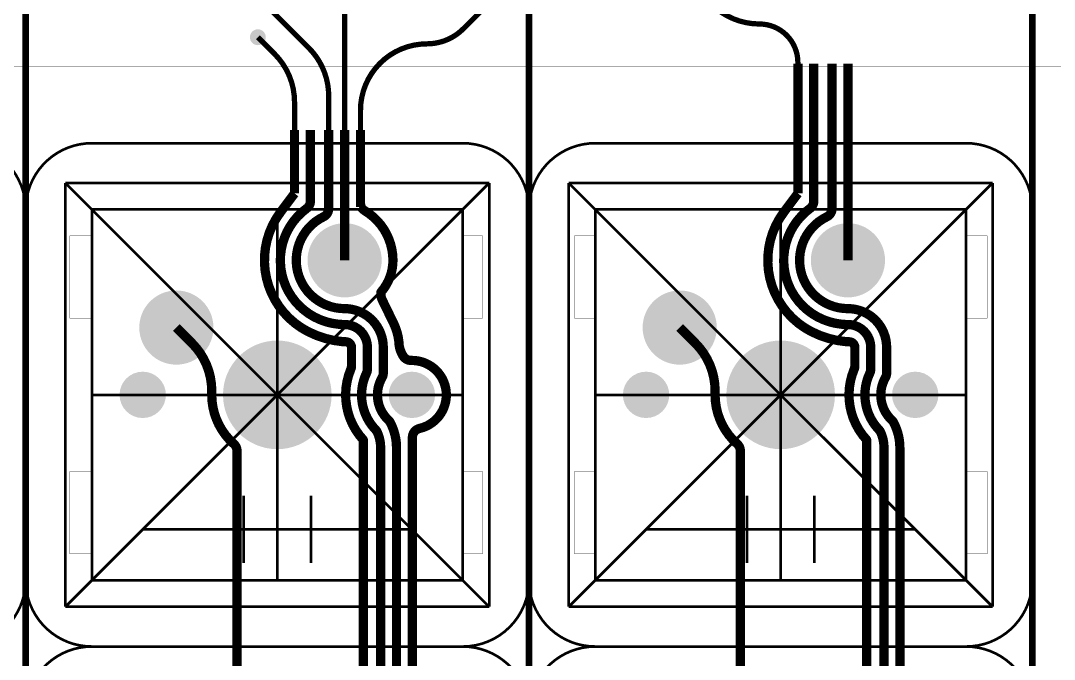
# Model space of a CAD drawing. Header units: inches. Extents: x -214 to 438, y -213 to 250.
# Drawn here: x -28.69 to 10.33, y -9.98 to 14.12 of the extents above; entities that cross this region are included whole.
import ezdxf

# ---------------------------------------------------------------- set-up
doc = ezdxf.new("R2010")
doc.units = ezdxf.units.IN
for name, color, linetype in [('Bottom Layer', 5, 'Continuous'), ('Drawing', 216, 'Continuous'), ('Drawing3', 56, 'Continuous'), ('Mechanical 22', 56, 'Continuous'), ('Multi-Layer', 9, 'Continuous'), ('Top Layer', 1, 'Continuous')]:
    doc.layers.add(name, color=color, linetype=linetype)

msp = doc.modelspace()

# ---------------------------------------------------------------- hatches: boundary and pattern name
at = {"layer": 'Bottom Layer'}
h = msp.add_hatch(color=5, dxfattribs=at)
edge = h.paths.add_edge_path()
edge.add_arc((-19.73440046, 13.50000094), 0.2999994, 0, 360)
h = msp.add_hatch(color=5, dxfattribs=at)
edge = h.paths.add_edge_path()
edge.add_arc((-16.4600001, 5.08), 1.39999974, 0, 360)
h = msp.add_hatch(color=5, dxfattribs=at)
edge = h.paths.add_edge_path()
edge.add_arc((2.54, 5.08), 1.39999974, 0, 360)
h = msp.add_hatch(color=5, dxfattribs=at)
edge = h.paths.add_edge_path()
edge.add_arc((-22.8100001, 2.54), 1.39999974, 0, 360)
h = msp.add_hatch(color=5, dxfattribs=at)
edge = h.paths.add_edge_path()
edge.add_arc((-3.81, 2.54), 1.39999974, 0, 360)
h = msp.add_hatch(color=5, dxfattribs=at)
edge = h.paths.add_edge_path()
edge.add_arc((-19.0000001, 0), 2.04999844, 0, 360)
h = msp.add_hatch(color=5, dxfattribs=at)
edge = h.paths.add_edge_path()
edge.add_arc((0, 0), 2.04999844, 0, 360)
h = msp.add_hatch(color=5, dxfattribs=at)
edge = h.paths.add_edge_path()
edge.add_arc((-24.0800001, 0), 0.87499952, 0, 360)
h = msp.add_hatch(color=5, dxfattribs=at)
edge = h.paths.add_edge_path()
edge.add_arc((-13.9200001, 0), 0.87499952, 0, 360)
h = msp.add_hatch(color=5, dxfattribs=at)
edge = h.paths.add_edge_path()
edge.add_arc((-5.08, 0), 0.87499952, 0, 360)
h = msp.add_hatch(color=5, dxfattribs=at)
edge = h.paths.add_edge_path()
edge.add_arc((5.08, 0), 0.87499952, 0, 360)
at = {"layer": 'Multi-Layer'}
h = msp.add_hatch(color=9, dxfattribs=at)
edge = h.paths.add_edge_path()
edge.add_arc((-16.4600001, 5.08), 1.39999974, 0, 360)
h = msp.add_hatch(color=9, dxfattribs=at)
edge = h.paths.add_edge_path()
edge.add_arc((2.54, 5.08), 1.39999974, 0, 360)
h = msp.add_hatch(color=9, dxfattribs=at)
edge = h.paths.add_edge_path()
edge.add_arc((-22.8100001, 2.54), 1.39999974, 0, 360)
h = msp.add_hatch(color=9, dxfattribs=at)
edge = h.paths.add_edge_path()
edge.add_arc((-3.81, 2.54), 1.39999974, 0, 360)
h = msp.add_hatch(color=9, dxfattribs=at)
edge = h.paths.add_edge_path()
edge.add_arc((-19.0000001, 0), 2.04999844, 0, 360)
h = msp.add_hatch(color=9, dxfattribs=at)
edge = h.paths.add_edge_path()
edge.add_arc((0, 0), 2.04999844, 0, 360)
h = msp.add_hatch(color=9, dxfattribs=at)
edge = h.paths.add_edge_path()
edge.add_arc((-24.0800001, 0), 0.87499952, 0, 360)
h = msp.add_hatch(color=9, dxfattribs=at)
edge = h.paths.add_edge_path()
edge.add_arc((-13.9200001, 0), 0.87499952, 0, 360)
h = msp.add_hatch(color=9, dxfattribs=at)
edge = h.paths.add_edge_path()
edge.add_arc((-5.08, 0), 0.87499952, 0, 360)
h = msp.add_hatch(color=9, dxfattribs=at)
edge = h.paths.add_edge_path()
edge.add_arc((5.08, 0), 0.87499952, 0, 360)
at = {"layer": 'Top Layer'}
h = msp.add_hatch(color=1, dxfattribs=at)
edge = h.paths.add_edge_path()
edge.add_arc((-19.73440046, 13.50000094), 0.2999994, 0, 360)
h = msp.add_hatch(color=1, dxfattribs=at)
edge = h.paths.add_edge_path()
edge.add_arc((-16.4600001, 5.08), 1.39999974, 0, 360)
h = msp.add_hatch(color=1, dxfattribs=at)
edge = h.paths.add_edge_path()
edge.add_arc((2.54, 5.08), 1.39999974, 0, 360)
h = msp.add_hatch(color=1, dxfattribs=at)
edge = h.paths.add_edge_path()
edge.add_arc((-22.8100001, 2.54), 1.39999974, 0, 360)
h = msp.add_hatch(color=1, dxfattribs=at)
edge = h.paths.add_edge_path()
edge.add_arc((-3.81, 2.54), 1.39999974, 0, 360)
h = msp.add_hatch(color=1, dxfattribs=at)
edge = h.paths.add_edge_path()
edge.add_arc((-19.0000001, 0), 2.04999844, 0, 360)
h = msp.add_hatch(color=1, dxfattribs=at)
edge = h.paths.add_edge_path()
edge.add_arc((0, 0), 2.04999844, 0, 360)
h = msp.add_hatch(color=1, dxfattribs=at)
edge = h.paths.add_edge_path()
edge.add_arc((-24.0800001, 0), 0.87499952, 0, 360)
h = msp.add_hatch(color=1, dxfattribs=at)
edge = h.paths.add_edge_path()
edge.add_arc((-13.9200001, 0), 0.87499952, 0, 360)
h = msp.add_hatch(color=1, dxfattribs=at)
edge = h.paths.add_edge_path()
edge.add_arc((-5.08, 0), 0.87499952, 0, 360)
h = msp.add_hatch(color=1, dxfattribs=at)
edge = h.paths.add_edge_path()
edge.add_arc((5.08, 0), 0.87499952, 0, 360)

# ---------------------------------------------------------------- linework, layer by layer
at = {"layer": 'Drawing'}
for points, const_width in [([(-31.00050188, 9.49999878, -0.4142135623730985), (-28.5005018, 6.9999987)], 0.0999998), ([(-28.49950104, 6.9999987, -0.4142135623730999), (-25.99950096, 9.49999878)], 0.0999998), ([(-12.00050178, 9.49999878, -0.4142135623730985), (-9.5005017, 6.9999987)], 0.0999998), ([(-9.499500939999999, 6.9999987, -0.4142135623730999), (-6.999500859999999, 9.49999878)], 0.0999998), ([(6.99949832, 9.49999878, -0.4142135623730985), (9.4994984, 6.9999987)], 0.0999998), ([(-28.5005018, -7.00000124, -0.4142135623730951), (-31.00050188, -9.500001319999999)], 0.0999998), ([(-26.00000134, -9.4994984, -0.4142135623731002), (-28.50000142, -6.99949832)], 0.0999998), ([(-25.99950096, -9.500001319999999, -0.4142135623731002), (-28.49950104, -7.00000124)], 0.0127), ([(-9.5005017, -7.00000124, -0.4142135623730951), (-12.00050178, -9.500001319999999)], 0.0999998), ([(-7.00000124, -9.4994984, -0.4142135623731002), (-9.500001319999999, -6.99949832)], 0.0999998), ([(-6.999500859999999, -9.500001319999999, -0.4142135623731002), (-9.499500939999999, -7.00000124)], 0.0127), ([(9.4994984, -7.00000124, -0.4142135623730951), (6.99949832, -9.500001319999999)], 0.0999998), ([(-31.00050188, -9.500001319999999, -0.4142135623730985), (-28.5005018, -12.0000014)], 0.0999998), ([(-28.49950104, -12.0000014, -0.4142135623730999), (-25.99950096, -9.500001319999999)], 0.0999998), ([(-12.00050178, -9.500001319999999, -0.4142135623730985), (-9.5005017, -12.0000014)], 0.0999998), ([(-9.499500939999999, -12.0000014, -0.4142135623730999), (-6.999500859999999, -9.500001319999999)], 0.0999998), ([(6.99949832, -9.500001319999999, -0.4142135623730985), (9.4994984, -12.0000014)], 0.0999998)]:
    msp.add_lwpolyline(points, format="xyb", dxfattribs=dict(at, const_width=const_width))
at = {"layer": 'Drawing', "const_width": 0.0999998}
for points in [[(-25.99950096, 9.49999878), (-12.00050178, 9.49999878)], [(-6.999500859999999, 9.49999878), (6.99949832, 9.49999878)], [(-26.99999934, -7.999999239999999), (-10.99999832, 8.00000178)], [(-26.99999934, 8.00000178), (-10.99999832, -7.999999239999999)], [(-26.99999934, -7.999999239999999), (-26.99999934, 8.00000178)], [(-26.99999934, 8.00000178), (-10.99999832, 8.00000178)], [(-10.99999832, -7.999999239999999), (-10.99999832, 8.00000178)], [(-7.999999239999999, -7.999999239999999), (8.00000178, 8.00000178)], [(-7.999999239999999, 8.00000178), (8.00000178, -7.999999239999999)], [(-7.999999239999999, -7.999999239999999), (-7.999999239999999, 8.00000178)], [(-7.999999239999999, 8.00000178), (8.00000178, 8.00000178)], [(8.00000178, -7.999999239999999), (8.00000178, 8.00000178)], [(-28.5005018, -7.00000124), (-28.5005018, 6.9999987)], [(-28.50000142, -6.99949832), (-28.50000142, 6.999500859999999)], [(-25.99975242, -6.99980058), (-25.99975242, 6.99980058)], [(-25.99975242, 6.99980058), (-12.00025286, 6.99980058)], [(-19.00000264, -6.99980058), (-19.00000264, 6.99980058)], [(-12.00025286, -6.99980058), (-12.00025286, 6.99980058)], [(-9.5005017, -7.00000124), (-9.5005017, 6.9999987)], [(-9.500001319999999, -6.99949832), (-9.500001319999999, 6.999500859999999)], [(-6.99975232, -6.99980058), (-6.99975232, 6.99980058)], [(-6.99975232, 6.99980058), (6.99974724, 6.99980058)], [(-2.54e-06, -6.99980058), (-2.54e-06, 6.99980058)], [(6.99974724, -6.99980058), (6.99974724, 6.99980058)], [(9.4994984, -7.00000124), (9.4994984, 6.9999987)], [(-19.0000001, -1.27), (-19.0000001, 1.27)], [(0, -1.27), (0, 1.27)], [(-25.99975242, 0), (-12.00025286, 0)], [(-20.2700001, 0), (-17.7300001, 0)], [(-6.99975232, 0), (6.99974724, 0)], [(-1.27, 0), (1.27, 0)], [(-20.2700001, -6.35), (-20.2700001, -3.81)], [(-19.0000001, -6.35), (-19.0000001, -3.81)], [(-17.7300001, -6.35), (-17.7300001, -3.81)], [(-1.27, -6.35), (-1.27, -3.81)], [(0, -6.35), (0, -3.81)], [(1.27, -6.35), (1.27, -3.81)], [(-24.0800001, -5.08), (-13.9200001, -5.08)], [(-5.08, -5.08), (5.08, -5.08)], [(-25.99975242, -6.99980058), (-12.00025286, -6.99980058)], [(-6.99975232, -6.99980058), (6.99974724, -6.99980058)], [(-26.99999934, -7.999999239999999), (-10.99999832, -7.999999239999999)], [(-7.999999239999999, -7.999999239999999), (8.00000178, -7.999999239999999)], [(-25.99950096, -9.49999878), (-12.00050178, -9.49999878)], [(-25.99950096, -9.500001319999999), (-12.00050178, -9.500001319999999)], [(-6.999500859999999, -9.49999878), (6.99949832, -9.49999878)], [(-6.999500859999999, -9.500001319999999), (6.99949832, -9.500001319999999)]]:
    msp.add_lwpolyline(points, dxfattribs=at)
at = {"layer": 'Drawing'}
for points, const_width in [([(-26.02449963999999, 9.49999878, 1), (-25.97450228, 9.49999878, 1)], 0.0499999), ([(-12.02550046, 9.49999878, 1), (-11.9755031, 9.49999878, 1)], 0.0499999), ([(-7.02449954, 9.49999878, 1), (-6.97450218, 9.49999878, 1)], 0.0499999), ([(6.97449964, 9.49999878, 1), (7.024496999999999, 9.49999878, 1)], 0.0499999), ([(-28.52550048, 6.9999987, 1), (-28.47550312, 6.9999987, 1)], 0.0499999), ([(-28.52449972, 6.9999987, 1), (-28.47450236, 6.9999987, 1)], 0.0499999), ([(-9.52550038, 6.9999987, 1), (-9.47550302, 6.9999987, 1)], 0.0499999), ([(-9.524499619999999, 6.9999987, 1), (-9.47450226, 6.9999987, 1)], 0.0499999), ([(9.474499719999999, 6.9999987, 1), (9.52449708, 6.9999987, 1)], 0.0499999), ([(-28.52550048, -7.00000124, 1), (-28.47550312, -7.00000124, 1)], 0.0499999), ([(-28.5250001, -6.99949832, 1), (-28.47500274, -6.99949832, 1)], 0.0499999), ([(-28.50267604, -7.00000124, 1), (-28.49632604, -7.00000124, 1)], 0.00635), ([(-9.52550038, -7.00000124, 1), (-9.47550302, -7.00000124, 1)], 0.0499999), ([(-9.524999999999999, -6.99949832, 1), (-9.47500264, -6.99949832, 1)], 0.0499999), ([(-9.50267594, -7.00000124, 1), (-9.49632594, -7.00000124, 1)], 0.00635), ([(9.474499719999999, -7.00000124, 1), (9.52449708, -7.00000124, 1)], 0.0499999), ([(-26.02500002, -9.4994984, 1), (-25.97500266, -9.4994984, 1)], 0.0499999), ([(-26.02449963999999, -9.500001319999999, 1), (-25.97450228, -9.500001319999999, 1)], 0.0499999), ([(-26.00267596, -9.500001319999999, 1), (-25.99632596, -9.500001319999999, 1)], 0.00635), ([(-12.02550046, -9.500001319999999, 1), (-11.9755031, -9.500001319999999, 1)], 0.0499999), ([(-12.02550046, -9.500001319999999, 1), (-11.9755031, -9.500001319999999, 1)], 0.0499999), ([(-7.02499992, -9.4994984, 1), (-6.975002559999999, -9.4994984, 1)], 0.0499999), ([(-7.02449954, -9.500001319999999, 1), (-6.97450218, -9.500001319999999, 1)], 0.0499999), ([(-7.002675859999999, -9.500001319999999, 1), (-6.99632586, -9.500001319999999, 1)], 0.00635), ([(6.97449964, -9.500001319999999, 1), (7.024496999999999, -9.500001319999999, 1)], 0.0499999), ([(6.97449964, -9.500001319999999, 1), (7.024496999999999, -9.500001319999999, 1)], 0.0499999)]:
    msp.add_lwpolyline(points, format="xyb", close=True, dxfattribs=dict(at, const_width=const_width))
at = {"layer": 'Drawing3', "const_width": 0.0127}
for points in [[(-136.2004642, 12.38110046), (208.6054502, 12.38110046)], [(-26.04454786, 6.99980058), (-12.04454792, 6.99980058)], [(-26.04454786, 5.99929966), (-26.04454786, 6.99980058)], [(-12.04454792, 5.99929966), (-12.04454792, 6.99980058)], [(-6.99454786, 6.99980058), (7.005452079999999, 6.99980058)], [(-6.99454786, 5.99929966), (-6.99454786, 6.99980058)], [(7.005452079999999, 5.99929966), (7.005452079999999, 6.99980058)], [(-26.84354803999999, 2.89979862), (-26.84354803999999, 5.99929966)], [(-26.84354803999999, 5.99929966), (-26.04454786, 5.99929966)], [(-12.04454792, 5.99929966), (-11.24354876, 5.99929966)], [(-11.24354876, 2.89979862), (-11.24354876, 5.99929966)], [(-7.79354804, 2.89979862), (-7.79354804, 5.99929966)], [(-7.79354804, 5.99929966), (-6.99454786, 5.99929966)], [(7.005452079999999, 5.99929966), (7.80645124, 5.99929966)], [(7.80645124, 2.89979862), (7.80645124, 5.99929966)], [(-26.84354803999999, 2.89979862), (-26.04454786, 2.89979862)], [(-26.04454786, -2.90019994), (-26.04454786, 2.89979862)], [(-12.04454792, 2.89979862), (-11.24354876, 2.89979862)], [(-12.04454792, -2.90019994), (-12.04454792, 2.89979862)], [(-7.79354804, 2.89979862), (-6.99454786, 2.89979862)], [(-6.99454786, -2.90019994), (-6.99454786, 2.89979862)], [(7.005452079999999, 2.89979862), (7.80645124, 2.89979862)], [(7.005452079999999, -2.90019994), (7.005452079999999, 2.89979862)], [(-26.84354803999999, -6.000701739999999), (-26.84354803999999, -2.90019994)], [(-26.84354803999999, -2.90019994), (-26.04454786, -2.90019994)], [(-12.04454792, -2.90019994), (-11.24354876, -2.90019994)], [(-11.24354876, -6.000701739999999), (-11.24354876, -2.90019994)], [(-7.79354804, -6.000701739999999), (-7.79354804, -2.90019994)], [(-7.79354804, -2.90019994), (-6.99454786, -2.90019994)], [(7.005452079999999, -2.90019994), (7.80645124, -2.90019994)], [(7.80645124, -6.000701739999999), (7.80645124, -2.90019994)], [(-26.84354803999999, -6.000701739999999), (-26.04454786, -6.000701739999999)], [(-26.04454786, -6.99980058), (-26.04454786, -6.000701739999999)], [(-12.04454792, -6.000701739999999), (-11.24354876, -6.000701739999999)], [(-12.04454792, -6.99980058), (-12.04454792, -6.000701739999999)], [(-7.79354804, -6.000701739999999), (-6.99454786, -6.000701739999999)], [(-6.99454786, -6.99980058), (-6.99454786, -6.000701739999999)], [(7.005452079999999, -6.000701739999999), (7.80645124, -6.000701739999999)], [(7.005452079999999, -6.99980058), (7.005452079999999, -6.000701739999999)], [(-26.04454786, -6.99980058), (-12.04454792, -6.99980058)], [(-6.99454786, -6.99980058), (7.005452079999999, -6.99980058)]]:
    msp.add_lwpolyline(points, dxfattribs=at)
at = {"layer": 'Mechanical 22', "const_width": 0.2499995}
for points in [[(-28.5005018, -63.75000203999999), (-28.5005018, 47.24999947999999)], [(-9.5005017, -64.00000153999999), (-9.5005017, 46.99999998)], [(9.49949586, -65.75000312), (9.49949586, 45.2499984)]]:
    msp.add_lwpolyline(points, dxfattribs=at)
at = {"layer": 'Top Layer'}
for points, const_width in [([(-22.81291856, 18.09791656), (-17.81139186, 13.09638986)], 0.1999996), ([(-11.97999636, 13.81792258), (-7.89289252, 17.90502642)], 0.1999996), ([(-16.46001026, 9.99999016), (-16.46001026, 16.31089448)], 0.1999996), ([(-19.73440046, 13.50000094), (-19.10139182, 12.8669923)], 0.1999996), ([(0.65000124, 7.6044806), (0.65000124, 12.5000004)], 0.3499993), ([(0.65000124, 12.5000004), (0.65000124, 12.5493018)], 0.1999996), ([(1.25000004, 7.318529939999999), (1.25000004, 12.5000004)], 0.3499993), ([(1.9400012, 7.036559459999999), (1.9400012, 12.5000004)], 0.3499993), ([(2.54, 5.08), (2.54, 12.5000004)], 0.3499993), ([(-17.06000398, 9.99999016), (-17.06000398, 11.28237774)], 0.1999996), ([(-18.35000394, 9.999987619999999), (-18.35000394, 11.05298018)], 0.1999996), ([(-15.86000638, 9.9999927), (-15.86000638, 10.74107834)], 0.1999996), ([(-18.35000394, 9.999987619999999), (-18.34999886, 7.6044806)], 0.3499993), ([(-17.75000514, 9.99999016), (-17.75000006, 7.318529939999999)], 0.3499993), ([(-17.06000398, 9.99999016), (-17.0599989, 7.036559459999999)], 0.3499993), ([(-16.46001026, 9.99999016), (-16.4600001, 5.08)], 0.3499993), ([(-15.86000638, 9.9999927), (-15.8600013, 7.327755219999999)], 0.3499993), ([(-18.88344712, 6.890392619999999), (-18.34999886, 7.6044806)], 0.3499993), ([(-15.8600013, 7.327755219999999), (-15.85708284, 7.09751438)], 0.3499993), ([(0.11655298, 6.890392619999999), (0.65000124, 7.6044806)], 0.3499993), ([(-15.85708284, 7.09751438), (-15.7564074, 6.996833859999999)], 0.3499993), ([(-15.75639724, 6.996823699999999), (-15.7216475, 6.96207904)], 0.3499993), ([(-15.7216475, 6.96207904), (-15.68983908, 6.944713059999999)], 0.3499993), ([(-15.68983908, 6.944713059999999), (-15.68981368, 6.944700359999999)], 0.3499993), ([(2.5399873, 5.08001016), (2.54, 5.08)], 0.3499993), ([(-15.08409988, 3.8810311), (-15.08409988, 3.88103364)], 0.3499993), ([(-15.08409988, 3.7550725), (-15.08409988, 3.8810311)], 0.3499993), ([(-15.0488396, 3.60329988), (-14.60754762, 2.69611094)], 0.3499993), ([(-22.8100001, 2.54), (-22.21894718, 1.94894708)], 0.3499993), ([(-3.81, 2.54), (-3.21894708, 1.94894708)], 0.3499993), ([(-16.49855222, 2.00405746), (-16.41763544, 2.00405746)], 0.3499993), ([(-16.20000062, 1.09798866), (-16.20000062, 1.78642264)], 0.3499993), ([(-15.60000182, 0.9703536599999999), (-15.60000182, 1.79500276)], 0.3499993), ([(-15.00000302, 0.82315812), (-15.00000302, 1.79500276)], 0.3499993), ([(2.50144788, 2.00405746), (2.58236466, 2.00405746)], 0.3499993), ([(2.79999948, 1.09798866), (2.79999948, 1.78642264)], 0.3499993), ([(3.39999828, 0.9703536599999999), (3.39999828, 1.79500276)], 0.3499993), ([(3.99999708, 0.82315812), (3.99999708, 1.79500276)], 0.3499993), ([(-21.47499896, 0), (-21.47499896, 0.1528953)], 0.3499993), ([(-2.47499886, 0), (-2.47499886, 0.1528953)], 0.3499993), ([(-15.75486816, -10.74478674), (-15.75486816, -1.69801286)], 0.3499993), ([(-13.90000268, -1.60798256), (-13.90000268, -1.60798002)], 0.3499993), ([(-13.90000268, -1.9899122), (-13.90000268, -1.60798256)], 0.3499993), ([(3.245131939999999, -10.74478674), (3.245131939999999, -1.69801286)], 0.3499993), ([(-20.5218411, -13.11973754), (-20.5218411, -2.11585302)], 0.3499993), ([(-15.09999774, -10.95609442), (-15.09999774, -1.98992744)], 0.3499993), ([(-14.49999894, -10.95609442), (-14.49999894, -1.98992744)], 0.3499993), ([(-13.90000268, -1.9899122), (-13.90000014, -10.95609442)], 0.3499993), ([(-1.521841, -13.11973754), (-1.521841, -2.11585302)], 0.3499993), ([(3.90000236, -10.95609442), (3.90000236, -1.98992744)], 0.3499993), ([(4.50000116, -10.95609442), (4.50000116, -1.98992744)], 0.3499993)]:
    msp.add_lwpolyline(points, dxfattribs=dict(at, const_width=const_width))
for points, const_width in [([(-0.8006969, 13.99999994, -0.198912367379658), (-2.61470902, 14.75138782)], 0.1999996), ([(-0.8006969, 13.99999994, -0.4142135623730951), (0.65000124, 12.5493018)], 0.1999996), ([(-11.97999636, 13.81792258, -0.198912367379658), (-13.35108582, 13.2499989)], 0.1999996), ([(-15.86000638, 10.74107834, -0.4142135623730951), (-13.35108582, 13.2499989)], 0.1999996), ([(-19.10139182, 12.8669923, -0.198912367379658), (-18.35000394, 11.05298018)], 0.1999996), ([(-17.81139186, 13.09638986, -0.198912367379658), (-17.06000398, 11.28237774)], 0.1999996), ([(-17.75000006, 7.318529939999999, -0.2387270252510384), (-17.89282934, 7.03642992)], 0.3499993), ([(1.25000004, 7.318529939999999, -0.2387270252510384), (1.10717076, 7.03642992)], 0.3499993), ([(-17.84360668, 2.38997236, -0.4638771907074746), (-18.88344712, 6.890392619999999)], 0.3499993), ([(-16.71141184, 2.66806934, -0.6861975210006144), (-17.89282934, 7.03642992)], 0.3499993), ([(-17.0599989, 7.036559459999999, -0.2868967657305749), (-17.25674476, 6.721896639999999)], 0.3499993), ([(-15.7563947, 6.996826239999999, -1.0263041758e-05), (-15.75640486, 6.996836399999999)], 0.3499993), ([(-15.68981368, 6.944700359999999, -0.2592929612928921), (-14.63514726, 5.103177499999999)], 0.3499993), ([(1.15639342, 2.38997236, -0.4638771907074746), (0.11655298, 6.890392619999999)], 0.3499993), ([(2.28858826, 2.66806934, -0.6861975210006144), (1.10717076, 7.03642992)], 0.3499993), ([(1.9400012, 7.036559459999999, -0.2868967657305749), (1.74325534, 6.721896639999999)], 0.3499993), ([(-16.4600001, 3.25499984, -0.7962527702964706), (-17.25674476, 6.721896639999999)], 0.3499993), ([(2.54, 3.25499984, -0.7962527702964706), (1.74325534, 6.721896639999999)], 0.3499993), ([(-14.63514726, 5.10318004, -0.1844221714954595), (-15.08409988, 3.88103364)], 0.3499993), ([(-15.0488396, 3.60329988, -0.1127068623591871), (-15.08409988, 3.7550725)], 0.3499993), ([(-16.4600001, 3.25499984, -0.4142135623730951), (-15.00000302, 1.79500276)], 0.3499993), ([(2.54, 3.25499984, -0.4142135623730951), (3.99999708, 1.79500276)], 0.3499993), ([(-16.4600001, 2.65500104, -0.025971480584863), (-16.71141438, 2.66806934)], 0.3499993), ([(-16.4600001, 2.65500104, -0.4142135623730951), (-15.60000182, 1.79500276)], 0.3499993), ([(-14.60754508, 2.69611094, -0.0845878181181683), (-14.41365672, 2.03177648)], 0.3499993), ([(2.54, 2.65500104, -0.025971480584863), (2.28858572, 2.66806934)], 0.3499993), ([(2.54, 2.65500104, -0.4142135623730951), (3.39999828, 1.79500276)], 0.3499993), ([(-16.49855222, 2.00405746, -0.0981410236647791), (-17.84360922, 2.38997236)], 0.3499993), ([(2.50144788, 2.00405746, -0.0981410236647791), (1.15639088, 2.38997236)], 0.3499993), ([(-22.21894718, 1.94894708, -0.198912367379658), (-21.47499896, 0.1528953)], 0.3499993), ([(-16.41763544, 2.00405746, -0.4142135623730951), (-16.20000062, 1.78642264)], 0.3499993), ([(-14.41365672, 2.03177648, -0.0173827798026668), (-14.40215306, 1.8890488)], 0.3499993), ([(-14.39749978, 1.84717944, -0.0301178861868502), (-14.40215306, 1.8890488)], 0.3499993), ([(-14.24694636, 1.46038316, -0.0986051434518146), (-14.39749978, 1.84717944)], 0.3499993), ([(-3.21894708, 1.94894708, -0.198912367379658), (-2.47499886, 0.1528953)], 0.3499993), ([(2.58236466, 2.00405746, -0.4142135623730951), (2.79999948, 1.78642264)], 0.3499993), ([(-13.94713746, 1.29971546, -0.2592945908093999), (-14.24694636, 1.46038316)], 0.3499993), ([(-16.20000062, 1.09798866, -0.0987338576408193), (-16.22677222, 0.9637394999999999)], 0.3499993), ([(-13.94713746, 1.29971546, -0.0052191546349452), (-13.9200001, 1.29999994)], 0.3499993), ([(-13.9200001, 1.29999994, -0.893226507117478), (-13.62951554, -1.2671298)], 0.3499993), ([(2.79999948, 1.09798866, -0.0987338576408193), (2.77322788, 0.9637394999999999)], 0.3499993), ([(-15.75486816, -1.69801032, -0.293633911541486), (-16.22677222, 0.9637394999999999)], 0.3499993), ([(-15.28894326, -1.31756912, -0.3127217116407769), (-15.63408354, 0.81970372)], 0.3499993), ([(-15.60000182, 0.9703536599999999, -0.1117033148193279), (-15.63408354, 0.81970372)], 0.3499993), ([(-15.22000004, 0, -0.1314334956474153), (-15.04639358, 0.6490309599999999)], 0.3499993), ([(-15.00000302, 0.82315812, -0.1309216617051661), (-15.04639358, 0.6490309599999999)], 0.3499993), ([(3.245131939999999, -1.69801032, -0.293633911541486), (2.77322788, 0.9637394999999999)], 0.3499993), ([(3.71105684, -1.31756912, -0.3127217116407769), (3.36591656, 0.81970372)], 0.3499993), ([(3.39999828, 0.9703536599999999, -0.1117033148193279), (3.36591656, 0.81970372)], 0.3499993), ([(3.78000006, 0, -0.1314334956474153), (3.95360652, 0.6490309599999999)], 0.3499993), ([(3.99999708, 0.82315812, -0.1309216617051661), (3.95360652, 0.6490309599999999)], 0.3499993), ([(-20.64147002, -1.85235088, -0.2146282654505762), (-21.47499896, 0)], 0.3499993), ([(-15.08692944, -0.57295288, -0.1146018201096536), (-15.22000004, 0)], 0.3499993), ([(-1.64146992, -1.85235088, -0.2146282654505762), (-2.47499886, 0)], 0.3499993), ([(3.91307066, -0.57295288, -0.1146018201096536), (3.78000006, 0)], 0.3499993), ([(-14.80909408, -0.94842584, -0.0905616867376078), (-15.08692944, -0.57295288)], 0.3499993), ([(-14.80909408, -0.94842584, -0.0793441305654852), (-14.74169518, -1.03585264)], 0.3499993), ([(4.19090602, -0.94842584, -0.0905616867376078), (3.91307066, -0.57295288)], 0.3499993), ([(4.19090602, -0.94842584, -0.0793441305654852), (4.25830492, -1.03585264)], 0.3499993), ([(-15.28894326, -1.31756912, -0.0849023695946219), (-15.22293882, -1.41539976)], 0.3499993), ([(-14.74169518, -1.03585264, -0.1246962733390641), (-14.49999894, -1.98992744)], 0.3499993), ([(-13.90000268, -1.60798002, -0.348572483188332), (-13.62951554, -1.2671298)], 0.3499993), ([(3.71105684, -1.31756912, -0.0849023695946219), (3.77706128, -1.41539976)], 0.3499993), ([(4.25830492, -1.03585264, -0.1246962733390641), (4.50000116, -1.98992744)], 0.3499993), ([(-15.22293882, -1.41539976, -0.1057961348345795), (-15.09999774, -1.98992744)], 0.3499993), ([(3.77706128, -1.41539976, -0.1057961348345795), (3.90000236, -1.98992744)], 0.3499993), ([(-20.6414751, -1.85235596, -0.2163814571641608), (-20.5218411, -2.11585302)], 0.3499993), ([(-1.641475, -1.85235596, -0.2163814571641608), (-1.521841, -2.11585302)], 0.3499993)]:
    msp.add_lwpolyline(points, format="xyb", dxfattribs=dict(at, const_width=const_width))
for points, const_width in [([(-0.8506968, 13.99999994, 1), (-0.750697, 13.99999994, 1)], 0.0999998), ([(-0.8506968, 13.99999994, 1), (-0.750697, 13.99999994, 1)], 0.0999998), ([(-12.02999626, 13.81792258, 1), (-11.92999646, 13.81792258, 1)], 0.0999998), ([(-13.40108572, 13.2499989, 1), (-13.30108592, 13.2499989, 1)], 0.0999998), ([(-13.40108572, 13.2499989, 1), (-13.30108592, 13.2499989, 1)], 0.0999998), ([(-19.15139172, 12.8669923, 1), (-19.05139192, 12.8669923, 1)], 0.0999998), ([(-17.86139176, 13.09638986, 1), (-17.76139196, 13.09638986, 1)], 0.0999998), ([(0.6000013399999999, 12.5493018, 1), (0.7000011399999999, 12.5493018, 1)], 0.0999998), ([(-17.11000388, 11.28237774, 1), (-17.01000408, 11.28237774, 1)], 0.0999998), ([(-18.40000384, 11.05298018, 1), (-18.30000404, 11.05298018, 1)], 0.0999998), ([(-15.91000628, 10.74107834, 1), (-15.81000648, 10.74107834, 1)], 0.0999998), ([(-17.83750052, 7.318529939999999, 1), (-17.6624996, 7.318529939999999, 1)], 0.17499838), ([(1.16249958, 7.318529939999999, 1), (1.3375005, 7.318529939999999, 1)], 0.17499838), ([(-18.97094758, 6.890392619999999, 1), (-18.79594666, 6.890392619999999, 1)], 0.17499838), ([(-17.9803298, 7.03642992, 1), (-17.80532888, 7.03642992, 1)], 0.17499838), ([(-17.9803298, 7.03642992, 1), (-17.80532888, 7.03642992, 1)], 0.17499838), ([(-17.14749936, 7.036559459999999, 1), (-16.97249844, 7.036559459999999, 1)], 0.17499838), ([(-15.84390532, 6.996836399999999, 1), (-15.6689044, 6.996836399999999, 1)], 0.17499838), ([(-15.84389516, 6.996826239999999, 1), (-15.66889424, 6.996826239999999, 1)], 0.17499838), ([(-15.77731414, 6.944700359999999, 1), (-15.60231322, 6.944700359999999, 1)], 0.17499838), ([(0.02905252, 6.890392619999999, 1), (0.20405344, 6.890392619999999, 1)], 0.17499838), ([(1.0196703, 7.03642992, 1), (1.19467122, 7.03642992, 1)], 0.17499838), ([(1.0196703, 7.03642992, 1), (1.19467122, 7.03642992, 1)], 0.17499838), ([(1.85250074, 7.036559459999999, 1), (2.02750166, 7.036559459999999, 1)], 0.17499838), ([(-17.34424522, 6.721896639999999, 1), (-17.1692443, 6.721896639999999, 1)], 0.17499838), ([(-17.34424522, 6.721896639999999, 1), (-17.1692443, 6.721896639999999, 1)], 0.17499838), ([(1.65575488, 6.721896639999999, 1), (1.8307558, 6.721896639999999, 1)], 0.17499838), ([(1.65575488, 6.721896639999999, 1), (1.8307558, 6.721896639999999, 1)], 0.17499838), ([(-14.72264772, 5.10318004, 1), (-14.5476468, 5.10318004, 1)], 0.17499838), ([(-14.72264772, 5.103177499999999, 1), (-14.5476468, 5.103177499999999, 1)], 0.17499838), ([(-15.17160034, 3.88103364, 1), (-14.99659942, 3.88103364, 1)], 0.17499838), ([(-15.17160034, 3.7550725, 1), (-14.99659942, 3.7550725, 1)], 0.17499838), ([(-15.13634006, 3.60329988, 1), (-14.96133914, 3.60329988, 1)], 0.17499838), ([(-16.54750056, 3.25499984, 1), (-16.37249964, 3.25499984, 1)], 0.17499838), ([(-16.54750056, 3.25499984, 1), (-16.37249964, 3.25499984, 1)], 0.17499838), ([(2.45249954, 3.25499984, 1), (2.62750046, 3.25499984, 1)], 0.17499838), ([(2.45249954, 3.25499984, 1), (2.62750046, 3.25499984, 1)], 0.17499838), ([(-16.79891484, 2.66806934, 1), (-16.62391392, 2.66806934, 1)], 0.17499838), ([(-16.7989123, 2.66806934, 1), (-16.62391138, 2.66806934, 1)], 0.17499838), ([(-16.54750056, 2.65500104, 1), (-16.37249964, 2.65500104, 1)], 0.17499838), ([(-16.54750056, 2.65500104, 1), (-16.37249964, 2.65500104, 1)], 0.17499838), ([(-14.69504554, 2.69611094, 1), (-14.52004462, 2.69611094, 1)], 0.17499838), ([(2.20108526, 2.66806934, 1), (2.37608618, 2.66806934, 1)], 0.17499838), ([(2.2010878, 2.66806934, 1), (2.37608872, 2.66806934, 1)], 0.17499838), ([(2.45249954, 2.65500104, 1), (2.62750046, 2.65500104, 1)], 0.17499838), ([(2.45249954, 2.65500104, 1), (2.62750046, 2.65500104, 1)], 0.17499838), ([(-17.93110968, 2.38997236, 1), (-17.75610876, 2.38997236, 1)], 0.17499838), ([(-17.93110714, 2.38997236, 1), (-17.75610622, 2.38997236, 1)], 0.17499838), ([(1.06889042, 2.38997236, 1), (1.24389134, 2.38997236, 1)], 0.17499838), ([(1.06889296, 2.38997236, 1), (1.24389388, 2.38997236, 1)], 0.17499838), ([(-22.30644764, 1.94894708, 1), (-22.13144672, 1.94894708, 1)], 0.17499838), ([(-16.58605268, 2.00405746, 1), (-16.41105176, 2.00405746, 1)], 0.17499838), ([(-16.5051359, 2.00405746, 1), (-16.33013498, 2.00405746, 1)], 0.17499838), ([(-16.28750108, 1.78642264, 1), (-16.11250016, 1.78642264, 1)], 0.17499838), ([(-15.68750228, 1.79500276, 1), (-15.51250136, 1.79500276, 1)], 0.17499838), ([(-15.08750348, 1.79500276, 1), (-14.91250256, 1.79500276, 1)], 0.17499838), ([(-14.50115718, 2.03177648, 1), (-14.32615626, 2.03177648, 1)], 0.17499838), ([(-14.50115718, 2.03177648, 1), (-14.32615626, 2.03177648, 1)], 0.17499838), ([(-14.48965352, 1.8890488, 1), (-14.3146526, 1.8890488, 1)], 0.17499838), ([(-14.48965352, 1.8890488, 1), (-14.3146526, 1.8890488, 1)], 0.17499838), ([(-14.48500024, 1.84717944, 1), (-14.30999932, 1.84717944, 1)], 0.17499838), ([(-14.48500024, 1.84717944, 1), (-14.30999932, 1.84717944, 1)], 0.17499838), ([(-3.306447539999999, 1.94894708, 1), (-3.13144662, 1.94894708, 1)], 0.17499838), ([(2.41394742, 2.00405746, 1), (2.58894834, 2.00405746, 1)], 0.17499838), ([(2.4948642, 2.00405746, 1), (2.66986512, 2.00405746, 1)], 0.17499838), ([(2.71249902, 1.78642264, 1), (2.88749994, 1.78642264, 1)], 0.17499838), ([(3.31249782, 1.79500276, 1), (3.48749874, 1.79500276, 1)], 0.17499838), ([(3.91249662, 1.79500276, 1), (4.087497539999999, 1.79500276, 1)], 0.17499838), ([(-14.33444682, 1.46038316, 1), (-14.1594459, 1.46038316, 1)], 0.17499838), ([(-14.33444682, 1.46038316, 1), (-14.1594459, 1.46038316, 1)], 0.17499838), ([(-16.28750108, 1.09798866, 1), (-16.11250016, 1.09798866, 1)], 0.17499838), ([(-14.03463792, 1.29971546, 1), (-13.859637, 1.29971546, 1)], 0.17499838), ([(-14.03463792, 1.29971546, 1), (-13.859637, 1.29971546, 1)], 0.17499838), ([(-14.00750056, 1.29999994, 1), (-13.83249964, 1.29999994, 1)], 0.17499838), ([(-14.00750056, 1.29999994, 1), (-13.83249964, 1.29999994, 1)], 0.17499838), ([(2.71249902, 1.09798866, 1), (2.88749994, 1.09798866, 1)], 0.17499838), ([(-16.31427268, 0.9637394999999999, 1), (-16.13927176, 0.9637394999999999, 1)], 0.17499838), ([(-16.31427268, 0.9637394999999999, 1), (-16.13927176, 0.9637394999999999, 1)], 0.17499838), ([(-15.721584, 0.81970372, 1), (-15.54658308, 0.81970372, 1)], 0.17499838), ([(-15.721584, 0.81970372, 1), (-15.54658308, 0.81970372, 1)], 0.17499838), ([(-15.68750228, 0.9703536599999999, 1), (-15.51250136, 0.9703536599999999, 1)], 0.17499838), ([(-15.13389404, 0.6490309599999999, 1), (-14.95889312, 0.6490309599999999, 1)], 0.17499838), ([(-15.13389404, 0.6490309599999999, 1), (-14.95889312, 0.6490309599999999, 1)], 0.17499838), ([(-15.08750348, 0.82315812, 1), (-14.91250256, 0.82315812, 1)], 0.17499838), ([(2.68572742, 0.9637394999999999, 1), (2.86072834, 0.9637394999999999, 1)], 0.17499838), ([(2.68572742, 0.9637394999999999, 1), (2.86072834, 0.9637394999999999, 1)], 0.17499838), ([(3.2784161, 0.81970372, 1), (3.45341702, 0.81970372, 1)], 0.17499838), ([(3.2784161, 0.81970372, 1), (3.45341702, 0.81970372, 1)], 0.17499838), ([(3.31249782, 0.9703536599999999, 1), (3.48749874, 0.9703536599999999, 1)], 0.17499838), ([(3.86610606, 0.6490309599999999, 1), (4.04110698, 0.6490309599999999, 1)], 0.17499838), ([(3.86610606, 0.6490309599999999, 1), (4.04110698, 0.6490309599999999, 1)], 0.17499838), ([(3.91249662, 0.82315812, 1), (4.087497539999999, 0.82315812, 1)], 0.17499838), ([(-21.56249942, 0.1528953, 1), (-21.3874985, 0.1528953, 1)], 0.17499838), ([(-21.56249942, 0, 1), (-21.3874985, 0, 1)], 0.17499838), ([(-15.3075005, 0, 1), (-15.13249958, 0, 1)], 0.17499838), ([(-15.3075005, 0, 1), (-15.13249958, 0, 1)], 0.17499838), ([(-2.56249932, 0.1528953, 1), (-2.3874984, 0.1528953, 1)], 0.17499838), ([(-2.56249932, 0, 1), (-2.3874984, 0, 1)], 0.17499838), ([(3.6924996, 0, 1), (3.86750052, 0, 1)], 0.17499838), ([(3.6924996, 0, 1), (3.86750052, 0, 1)], 0.17499838), ([(-15.1744299, -0.57295288, 1), (-14.99942898, -0.57295288, 1)], 0.17499838), ([(-15.1744299, -0.57295288, 1), (-14.99942898, -0.57295288, 1)], 0.17499838), ([(-14.89659454, -0.94842584, 1), (-14.72159362, -0.94842584, 1)], 0.17499838), ([(-14.89659454, -0.94842584, 1), (-14.72159362, -0.94842584, 1)], 0.17499838), ([(3.8255702, -0.57295288, 1), (4.00057112, -0.57295288, 1)], 0.17499838), ([(3.8255702, -0.57295288, 1), (4.00057112, -0.57295288, 1)], 0.17499838), ([(4.10340556, -0.94842584, 1), (4.27840648, -0.94842584, 1)], 0.17499838), ([(4.10340556, -0.94842584, 1), (4.27840648, -0.94842584, 1)], 0.17499838), ([(-15.37644372, -1.31756912, 1), (-15.2014428, -1.31756912, 1)], 0.17499838), ([(-15.37644372, -1.31756912, 1), (-15.2014428, -1.31756912, 1)], 0.17499838), ([(-14.82919564, -1.03585264, 1), (-14.65419472, -1.03585264, 1)], 0.17499838), ([(-14.82919564, -1.03585264, 1), (-14.65419472, -1.03585264, 1)], 0.17499838), ([(-13.717016, -1.2671298, 1), (-13.54201508, -1.2671298, 1)], 0.17499838), ([(-13.717016, -1.2671298, 1), (-13.54201508, -1.2671298, 1)], 0.17499838), ([(3.62355638, -1.31756912, 1), (3.7985573, -1.31756912, 1)], 0.17499838), ([(3.62355638, -1.31756912, 1), (3.7985573, -1.31756912, 1)], 0.17499838), ([(4.170804459999999, -1.03585264, 1), (4.34580538, -1.03585264, 1)], 0.17499838), ([(4.170804459999999, -1.03585264, 1), (4.34580538, -1.03585264, 1)], 0.17499838), ([(-15.84236862, -1.69801032, 1), (-15.6673677, -1.69801032, 1)], 0.17499838), ([(-15.31043928, -1.41539976, 1), (-15.13543836, -1.41539976, 1)], 0.17499838), ([(-15.31043928, -1.41539976, 1), (-15.13543836, -1.41539976, 1)], 0.17499838), ([(-13.98750314, -1.60798002, 1), (-13.81250222, -1.60798002, 1)], 0.17499838), ([(3.15763148, -1.69801032, 1), (3.3326324, -1.69801032, 1)], 0.17499838), ([(3.68956082, -1.41539976, 1), (3.86456174, -1.41539976, 1)], 0.17499838), ([(3.68956082, -1.41539976, 1), (3.86456174, -1.41539976, 1)], 0.17499838), ([(-20.72897556, -1.85235596, 1), (-20.55397464, -1.85235596, 1)], 0.17499838), ([(-20.72897048, -1.85235088, 1), (-20.55396956, -1.85235088, 1)], 0.17499838), ([(-20.60934156, -2.11585302, 1), (-20.43434064, -2.11585302, 1)], 0.17499838), ([(-15.1874982, -1.98992744, 1), (-15.01249728, -1.98992744, 1)], 0.17499838), ([(-14.5874994, -1.98992744, 1), (-14.41249848, -1.98992744, 1)], 0.17499838), ([(-1.72897546, -1.85235596, 1), (-1.55397454, -1.85235596, 1)], 0.17499838), ([(-1.72897038, -1.85235088, 1), (-1.55396946, -1.85235088, 1)], 0.17499838), ([(-1.60934146, -2.11585302, 1), (-1.43434054, -2.11585302, 1)], 0.17499838), ([(3.8125019, -1.98992744, 1), (3.98750282, -1.98992744, 1)], 0.17499838), ([(4.4125007, -1.98992744, 1), (4.587501619999999, -1.98992744, 1)], 0.17499838)]:
    msp.add_lwpolyline(points, format="xyb", close=True, dxfattribs=dict(at, const_width=const_width))

doc.saveas('drawing.dxf')
